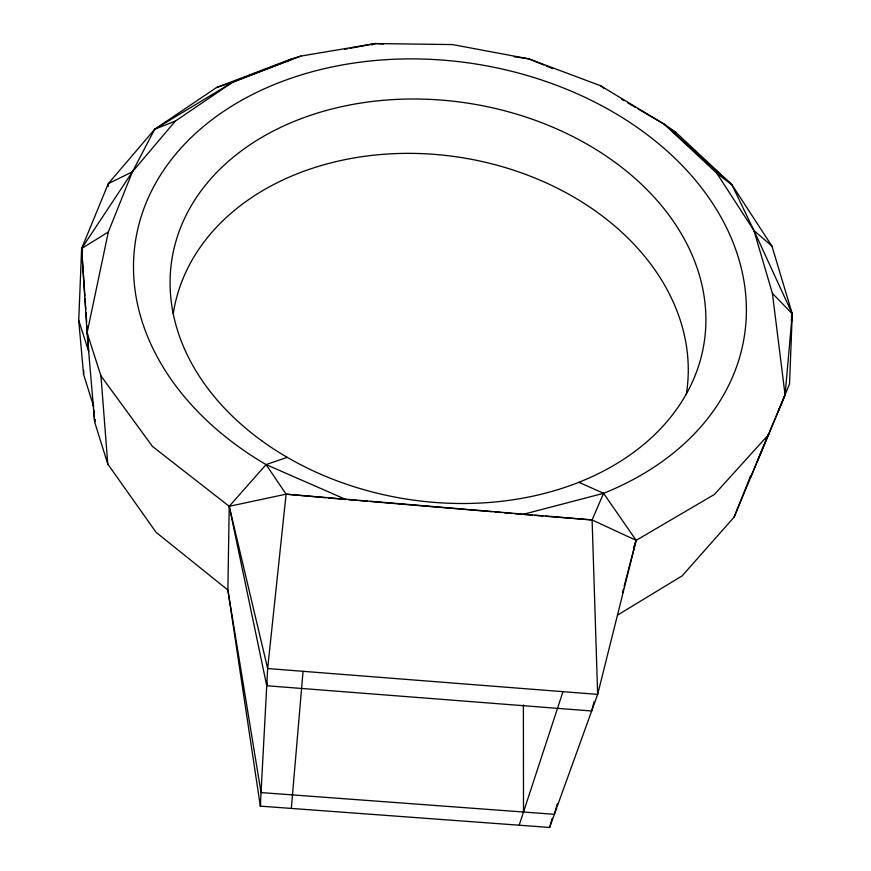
<?xml version="1.0" encoding="UTF-8"?>
<svg xmlns="http://www.w3.org/2000/svg" width="871" height="871" viewBox="0 0 871 871"><rect width="100%" height="100%" fill="white"/><g stroke="black" fill="none" stroke-linecap="round" stroke-linejoin="round"><path stroke-width="1.31" d="M93.23 405.124L93.023 402.424L93.23 405.124L83.583 374.399L83.725 370.382M83.583 374.399L78.738 320.43L81.624 248.54L108.287 183.65L154.722 129.246L216.498 87.536L289.139 59.74L300.811 56.092L375.303 43.55L452.517 44.573L528.806 58.847L600.663 85.783L664.54 124.401L675.929 132.414L731.901 184.696L771.946 246.101L792.262 313.81L789.529 384.002L777.727 412.516M291.317 808.43L303.054 671.323M637.942 108.831L664.54 124.401L731.901 184.696L753.959 230.554L792.262 313.81L785.076 394.955L734.122 517.113L682.2 575.818L617.485 615.133M260.603 803.454L260.331 806.143L549.623 827.45L597.658 694.383L636.146 540.347L714.416 494.445L768.745 434.422M291.796 59.25L232.797 82.124L154.722 129.246L132.446 171.772L81.624 248.54L87.1 332.809L100.96 375.902L152.469 446.431L229.225 506.312L267.658 668.547L597.658 694.383L592.106 519.943L603.57 493.313A308.138 227.375 8.9 0 0 674.72 158.087A308.138 227.375 8.9 0 0 213.21 118.783A308.138 227.375 8.9 0 0 266.08 464.581L286.091 494.173L267.658 668.547L260.331 806.143L227.875 590.005L229.225 506.312L266.08 464.581L287.278 457.362M594.055 701.808L591.659 710.997L266.744 685.749L267.027 683.038M791.282 320.474L792.262 313.81L772.403 293.385L753.959 230.554L716.855 173.318L664.54 124.401M734.122 517.113L750.617 475.827M95.189 419.441L94.667 422.076L107.775 464.047L156.127 532.377L227.875 590.005L261.05 792.577L554.37 814.309L557.277 803.846M300.811 56.092L232.797 82.124L175.289 121.102L132.446 171.772L108.342 231.98L87.1 332.809L94.667 422.076L93.796 409.936M791.325 317.752L792.262 313.81M622.46 592.857L623.484 588.916M624.169 586.292L636.146 540.347L603.57 493.313L578.812 482.273M549.623 827.45L552.225 818.294M519.181 825.207L562.971 691.672M633.489 548.001L636.146 540.347L592.106 519.943L286.091 494.173L229.225 506.312L266.744 685.749M756.757 462.61L768.418 434.422M750.105 478.495L785.076 394.955L772.403 293.385M287.365 61.776L289.139 59.74L291.785 59.293M108.342 231.98L81.624 248.54L84.879 295.998M132.446 171.772L108.287 183.65L108.45 186.35M371.884 44.954L375.303 43.55L383.36 43.964M154.722 129.246L175.289 121.102M216.498 87.536L232.797 82.124M522.905 514.423L603.57 493.313M344.818 49.277L347.475 48.787M350.12 48.286L375.303 43.55M524.244 514.532L532.225 515.175M534.881 515.382L542.873 516.024M545.529 516.231L592.106 519.943M348.672 499.747L356.729 500.4M359.407 500.618L367.453 501.271M370.142 501.489L492.115 511.723M494.793 511.952L501.489 512.54M504.167 512.779L512.202 513.487M514.881 513.727L521.566 514.315M286.091 494.173L326.026 497.744M328.683 497.983L345.994 499.529L266.08 464.581M514.206 56.724L528.806 58.847L543.863 65.02M546.378 66.054L552.65 68.624M621.742 99.359L624.061 100.72M627.534 102.745L635.623 107.481M670.158 128.919L675.929 132.414M716.855 173.318L731.901 184.696M600.663 85.783L603.755 88.123M753.959 230.554L771.946 246.101M78.738 320.43L88.7 351.59L87.764 338.035M82.07 253.886L81.624 248.54L82.026 253.94M100.96 375.902L107.775 464.047M93.317 403.186L93.6 407.236M85.064 298.709L85.815 309.553M86 312.275L86.654 321.758M86.926 325.83L87.579 335.324M523.384 704.933L523.504 812.022M173.231 313.81A259.689 198.272 8.9 0 1 460.977 157.499A259.689 198.272 8.9 0 1 686.261 394.65M262.051 440.998A269.357 200.33 8.9 0 0 700.948 357.948A269.357 200.33 8.9 0 0 351.002 104.749A269.357 200.33 8.9 0 0 262.051 440.998"/></g></svg>
